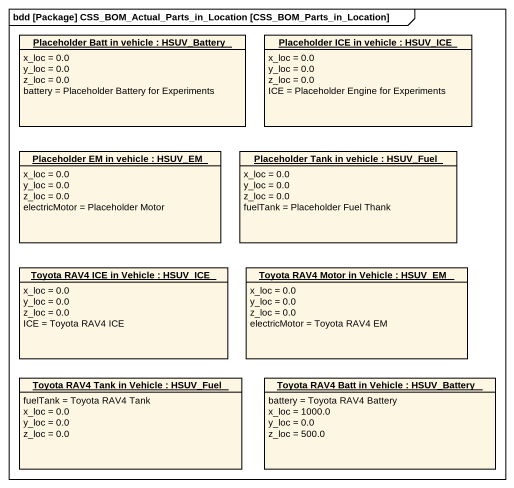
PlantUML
@startuml
mainframe bdd [Package] CSS_BOM_Actual_Parts_in_Location [CSS_BOM_Parts_in_Location]
hide circle
hide empty members
object "Placeholder Batt in vehicle : HSUV_Battery" as Placeholder_Batt_in_vehicle {
  x_loc = 0.0
  y_loc = 0.0
  z_loc = 0.0
  battery = Placeholder Battery for Experiments
}
object "Placeholder ICE in vehicle : HSUV_ICE" as Placeholder_ICE_in_vehicle {
  x_loc = 0.0
  y_loc = 0.0
  z_loc = 0.0
  ICE = Placeholder Engine for Experiments
}
object "Placeholder EM in vehicle : HSUV_EM" as Placeholder_EM_in_vehicle {
  x_loc = 0.0
  y_loc = 0.0
  z_loc = 0.0
  electricMotor = Placeholder Motor
}
object "Placeholder Tank in vehicle : HSUV_Fuel" as Placeholder_Tank_in_vehicle {
  x_loc = 0.0
  y_loc = 0.0
  z_loc = 0.0
  fuelTank = Placeholder Fuel Thank
}
object "Toyota RAV4 ICE in Vehicle : HSUV_ICE" as Toyota_RAV4_ICE_in_Vehicle {
  x_loc = 0.0
  y_loc = 0.0
  z_loc = 0.0
  ICE = Toyota RAV4 ICE
}
object "Toyota RAV4 Motor in Vehicle : HSUV_EM" as Toyota_RAV4_Motor_in_Vehicle {
  x_loc = 0.0
  y_loc = 0.0
  z_loc = 0.0
  electricMotor = Toyota RAV4 EM
}
object "Toyota RAV4 Tank in Vehicle : HSUV_Fuel" as Toyota_RAV4_Tank_in_Vehicle {
  fuelTank = Toyota RAV4 Tank
  x_loc = 0.0
  y_loc = 0.0
  z_loc = 0.0
}
object "Toyota RAV4 Batt in Vehicle : HSUV_Battery" as Toyota_RAV4_Batt_in_Vehicle {
  battery = Toyota RAV4 Battery
  x_loc = 1000.0
  y_loc = 0.0
  z_loc = 500.0
}
@enduml
